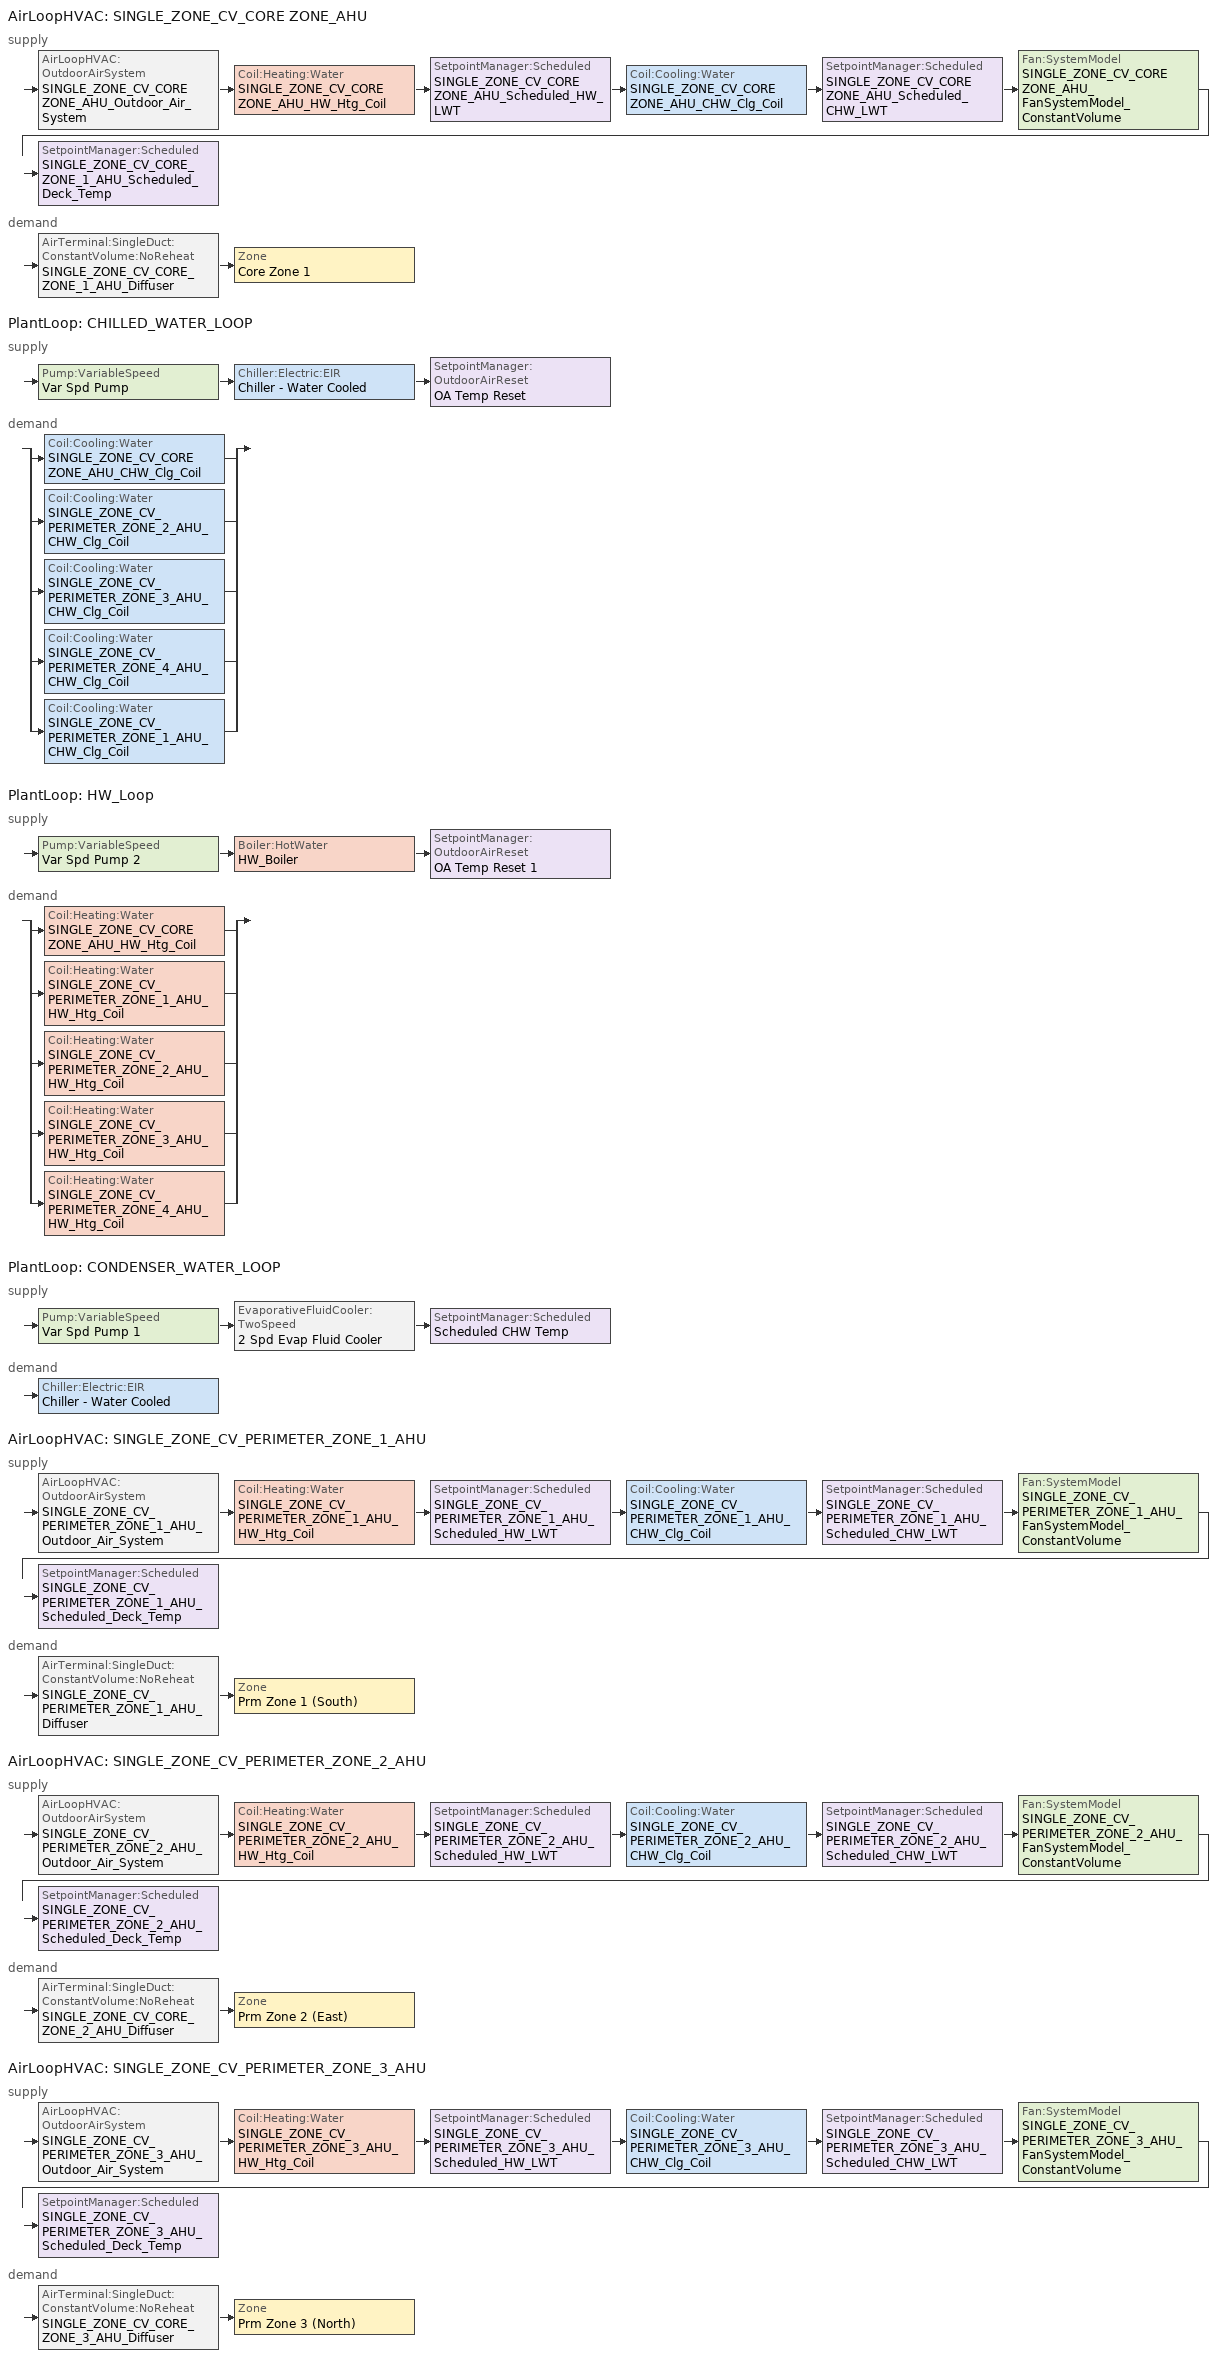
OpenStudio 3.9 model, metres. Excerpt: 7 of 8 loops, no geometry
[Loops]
AirLoopHVAC 'SINGLE_ZONE_CV_CORE ZONE_AHU'
 supply: AirLoopHVAC:OutdoorAirSystem 'SINGLE_ZONE_CV_CORE ZONE_AHU_Outdoor_Air_System' > Coil:Heating:Water 'SINGLE_ZONE_CV_CORE ZONE_AHU_HW_Htg_Coil' > SetpointManager:Scheduled 'SINGLE_ZONE_CV_CORE ZONE_AHU_Scheduled_HW_LWT' > Coil:Cooling:Water 'SINGLE_ZONE_CV_CORE ZONE_AHU_CHW_Clg_Coil' > SetpointManager:Scheduled 'SINGLE_ZONE_CV_CORE ZONE_AHU_Scheduled_CHW_LWT' > Fan:SystemModel 'SINGLE_ZONE_CV_CORE ZONE_AHU_FanSystemModel_ConstantVolume' > SetpointManager:Scheduled 'SINGLE_ZONE_CV_CORE_ZONE_1_AHU_Scheduled_Deck_Temp'
 demand: AirTerminal:SingleDuct:ConstantVolume:NoReheat 'SINGLE_ZONE_CV_CORE_ZONE_1_AHU_Diffuser' > Zone 'Core Zone 1'
PlantLoop 'CHILLED_WATER_LOOP'
 supply: Pump:VariableSpeed 'Var Spd Pump' > Chiller:Electric:EIR 'Chiller - Water Cooled' > SetpointManager:OutdoorAirReset 'OA Temp Reset'
 demand: split
  | Coil:Cooling:Water 'SINGLE_ZONE_CV_CORE ZONE_AHU_CHW_Clg_Coil'
  | Coil:Cooling:Water 'SINGLE_ZONE_CV_PERIMETER_ZONE_2_AHU_CHW_Clg_Coil'
  | Coil:Cooling:Water 'SINGLE_ZONE_CV_PERIMETER_ZONE_3_AHU_CHW_Clg_Coil'
  | Coil:Cooling:Water 'SINGLE_ZONE_CV_PERIMETER_ZONE_4_AHU_CHW_Clg_Coil'
  | Coil:Cooling:Water 'SINGLE_ZONE_CV_PERIMETER_ZONE_1_AHU_CHW_Clg_Coil'
PlantLoop 'HW_Loop'
 supply: Pump:VariableSpeed 'Var Spd Pump 2' > Boiler:HotWater 'HW_Boiler' > SetpointManager:OutdoorAirReset 'OA Temp Reset 1'
 demand: split
  | Coil:Heating:Water 'SINGLE_ZONE_CV_CORE ZONE_AHU_HW_Htg_Coil'
  | Coil:Heating:Water 'SINGLE_ZONE_CV_PERIMETER_ZONE_1_AHU_HW_Htg_Coil'
  | Coil:Heating:Water 'SINGLE_ZONE_CV_PERIMETER_ZONE_2_AHU_HW_Htg_Coil'
  | Coil:Heating:Water 'SINGLE_ZONE_CV_PERIMETER_ZONE_3_AHU_HW_Htg_Coil'
  | Coil:Heating:Water 'SINGLE_ZONE_CV_PERIMETER_ZONE_4_AHU_HW_Htg_Coil'
PlantLoop 'CONDENSER_WATER_LOOP'
 supply: Pump:VariableSpeed 'Var Spd Pump 1' > EvaporativeFluidCooler:TwoSpeed '2 Spd Evap Fluid Cooler' > SetpointManager:Scheduled 'Scheduled CHW Temp'
 demand: Chiller:Electric:EIR 'Chiller - Water Cooled'
AirLoopHVAC 'SINGLE_ZONE_CV_PERIMETER_ZONE_1_AHU'
 supply: AirLoopHVAC:OutdoorAirSystem 'SINGLE_ZONE_CV_PERIMETER_ZONE_1_AHU_Outdoor_Air_System' > Coil:Heating:Water 'SINGLE_ZONE_CV_PERIMETER_ZONE_1_AHU_HW_Htg_Coil' > SetpointManager:Scheduled 'SINGLE_ZONE_CV_PERIMETER_ZONE_1_AHU_Scheduled_HW_LWT' > Coil:Cooling:Water 'SINGLE_ZONE_CV_PERIMETER_ZONE_1_AHU_CHW_Clg_Coil' > SetpointManager:Scheduled 'SINGLE_ZONE_CV_PERIMETER_ZONE_1_AHU_Scheduled_CHW_LWT' > Fan:SystemModel 'SINGLE_ZONE_CV_PERIMETER_ZONE_1_AHU_FanSystemModel_ConstantVolume' > SetpointManager:Scheduled 'SINGLE_ZONE_CV_PERIMETER_ZONE_1_AHU_Scheduled_Deck_Temp'
 demand: AirTerminal:SingleDuct:ConstantVolume:NoReheat 'SINGLE_ZONE_CV_PERIMETER_ZONE_1_AHU_Diffuser' > Zone 'Prm Zone 1 (South)'
AirLoopHVAC 'SINGLE_ZONE_CV_PERIMETER_ZONE_2_AHU'
 supply: AirLoopHVAC:OutdoorAirSystem 'SINGLE_ZONE_CV_PERIMETER_ZONE_2_AHU_Outdoor_Air_System' > Coil:Heating:Water 'SINGLE_ZONE_CV_PERIMETER_ZONE_2_AHU_HW_Htg_Coil' > SetpointManager:Scheduled 'SINGLE_ZONE_CV_PERIMETER_ZONE_2_AHU_Scheduled_HW_LWT' > Coil:Cooling:Water 'SINGLE_ZONE_CV_PERIMETER_ZONE_2_AHU_CHW_Clg_Coil' > SetpointManager:Scheduled 'SINGLE_ZONE_CV_PERIMETER_ZONE_2_AHU_Scheduled_CHW_LWT' > Fan:SystemModel 'SINGLE_ZONE_CV_PERIMETER_ZONE_2_AHU_FanSystemModel_ConstantVolume' > SetpointManager:Scheduled 'SINGLE_ZONE_CV_PERIMETER_ZONE_2_AHU_Scheduled_Deck_Temp'
 demand: AirTerminal:SingleDuct:ConstantVolume:NoReheat 'SINGLE_ZONE_CV_CORE_ZONE_2_AHU_Diffuser' > Zone 'Prm Zone 2 (East)'
AirLoopHVAC 'SINGLE_ZONE_CV_PERIMETER_ZONE_3_AHU'
 supply: AirLoopHVAC:OutdoorAirSystem 'SINGLE_ZONE_CV_PERIMETER_ZONE_3_AHU_Outdoor_Air_System' > Coil:Heating:Water 'SINGLE_ZONE_CV_PERIMETER_ZONE_3_AHU_HW_Htg_Coil' > SetpointManager:Scheduled 'SINGLE_ZONE_CV_PERIMETER_ZONE_3_AHU_Scheduled_HW_LWT' > Coil:Cooling:Water 'SINGLE_ZONE_CV_PERIMETER_ZONE_3_AHU_CHW_Clg_Coil' > SetpointManager:Scheduled 'SINGLE_ZONE_CV_PERIMETER_ZONE_3_AHU_Scheduled_CHW_LWT' > Fan:SystemModel 'SINGLE_ZONE_CV_PERIMETER_ZONE_3_AHU_FanSystemModel_ConstantVolume' > SetpointManager:Scheduled 'SINGLE_ZONE_CV_PERIMETER_ZONE_3_AHU_Scheduled_Deck_Temp'
 demand: AirTerminal:SingleDuct:ConstantVolume:NoReheat 'SINGLE_ZONE_CV_CORE_ZONE_3_AHU_Diffuser' > Zone 'Prm Zone 3 (North)'
[Sizing:Zone] Zone Cooling Design Supply Air Temperature Input Method=SupplyAirTemperature; Zone Cooling Design Supply Air Temperature {C}=12.7778; Zone Heating Design Supply Air Temperature Input Method=SupplyAirTemperature; Zone Heating Design Supply Air Temperature {C}=32.2222; Zone Heating Design Supply Air Temperature Difference {deltaC}=11.11; Zone Cooling Design Supply Air Humidity Ratio {kg-H2O/kg-air}=0.0085; Zone Heating Design Supply Air Humidity Ratio {kg-H2O/kg-air}=0.008; Cooling Design Air Flow Method=DesignDay; Heating Design Air Flow Method=DesignDayWithLimit; Heating Maximum Air Flow per Zone Floor Area {m3/s-m2}=0; Heating Maximum Air Flow {m3/s}=0; Heating Maximum Air Flow Fraction=0.5; Account for Dedicated Outdoor Air System=No; Dedicated Outdoor Air Low Setpoint Temperature for Design {C}=autosize; Dedicated Outdoor Air High Setpoint Temperature for Design {C}=autosize; Zone Load Sizing Method=Sensible Load Only No Latent Load; Zone Latent Cooling Design Supply Air Humidity Ratio Input Method=HumidityRatioDifference; Zone Cooling Design Supply Air Humidity Ratio Difference {kgWater/kgDryAir}=0.005; Zone Latent Heating Design Supply Air Humidity Ratio Input Method=HumidityRatioDifference; Zone Humidification Design Supply Air Humidity Ratio Difference {kgWater/kgDryAir}=0.005; Design Zone Air Distribution Effectiveness in Cooling Mode=0.8; Design Zone Air Distribution Effectiveness in Heating Mode=0.8; Design Minimum Zone Ventilation Efficiency=0; Sizing Option=Coincident
Name | Zone Cooling Design Supply Air Temperature Difference {deltaC}
Core Zone 1 | 8.33333
Prm Zone 1 (South); Prm Zone 2 (East); Prm Zone 3 (North) | 11.1111
[Zone equipment]
Core Zone 1: SINGLE_ZONE_CV_CORE_ZONE_1_AHU_Diffuser
Prm Zone 1 (South): SINGLE_ZONE_CV_PERIMETER_ZONE_1_AHU_Diffuser
Prm Zone 2 (East): SINGLE_ZONE_CV_CORE_ZONE_2_AHU_Diffuser
Prm Zone 3 (North): SINGLE_ZONE_CV_CORE_ZONE_3_AHU_Diffuser
[Fan:SystemModel] Availability Schedule=Always On Discrete hvac_library; Design Maximum Air Flow Rate {m3/s}=0.943895; Speed Control Method=Discrete; Electric Power Minimum Flow Rate Fraction=0.2; Design Pressure Rise {Pa}=250; Motor Efficiency=0.9; Motor In Air Stream Fraction=1; Design Electric Power Consumption {W}=600; Design Power Sizing Method=TotalEfficiencyAndPressure; Electric Power Per Unit Flow Rate {W/(m3/s)}=840; Electric Power Per Unit Flow Rate Per Unit Pressure {W-s/m3-Pa}=1.66667; Fan Total Efficiency=0.7; Motor Loss Radiative Fraction=0
SINGLE_ZONE_CV_CORE ZONE_AHU_FanSystemModel_ConstantVolume; SINGLE_ZONE_CV_PERIMETER_ZONE_1_AHU_FanSystemModel_ConstantVolume; SINGLE_ZONE_CV_PERIMETER_ZONE_2_AHU_FanSystemModel_ConstantVolume; SINGLE_ZONE_CV_PERIMETER_ZONE_3_AHU_FanSystemModel_ConstantVolume
[AirLoopHVAC] Design Supply Air Flow Rate {m3/s}=0.943895; Design Return Air Flow Fraction of Supply Air Flow=1
Name | Availability Schedule
SINGLE_ZONE_CV_CORE ZONE_AHU | Perimeter_bot_ZN_2 OA Schedule
SINGLE_ZONE_CV_PERIMETER_ZONE_1_AHU | Perimeter_bot_ZN_2 OA Schedule 9
SINGLE_ZONE_CV_PERIMETER_ZONE_2_AHU | Perimeter_bot_ZN_2 OA Schedule 10
SINGLE_ZONE_CV_PERIMETER_ZONE_3_AHU | Perimeter_bot_ZN_2 OA Schedule 11
[Sizing:System] Type of Load to Size On=Sensible; Design Outdoor Air Flow Rate {m3/s}=Autosize; Central Heating Maximum System Air Flow Ratio=1; Preheat Design Temperature {C}=7; Preheat Design Humidity Ratio {kg-H2O/kg-Air}=0.008; Precool Design Temperature {C}=12.8; Precool Design Humidity Ratio {kg-H2O/kg-Air}=0.008; Central Cooling Design Supply Air Temperature {C}=12.8; Central Heating Design Supply Air Temperature {C}=40; Sizing Option=NonCoincident; 100% Outdoor Air in Cooling=No; 100% Outdoor Air in Heating=No; Central Cooling Design Supply Air Humidity Ratio {kg-H2O/kg-Air}=0.0085; Central Heating Design Supply Air Humidity Ratio {kg-H2O/kg-Air}=0.008; Cooling Design Air Flow Method=DesignDay; Cooling Design Air Flow Rate {m3/s}=0; Heating Design Air Flow Method=DesignDay; Heating Design Air Flow Rate {m3/s}=0; System Outdoor Air Method=ZoneSum; Zone Maximum Outdoor Air Fraction=1; Cooling Supply Air Flow Rate Per Floor Area {m3/s-m2}=0.00996765; Cooling Fraction of Autosized Cooling Supply Air Flow Rate=1; Cooling Supply Air Flow Rate Per Unit Cooling Capacity {m3/s-W}=3.94755e-05; Heating Supply Air Flow Rate Per Floor Area {m3/s-m2}=0.00996765; Heating Fraction of Autosized Heating Supply Air Flow Rate=1; Heating Fraction of Autosized Cooling Supply Air Flow Rate=1; Heating Supply Air Flow Rate Per Unit Heating Capacity {m3/s-W}=3.15882e-05; Cooling Design Capacity Method=CoolingDesignCapacity; Cooling Design Capacity {W}=autosize; Cooling Design Capacity Per Floor Area {W/m2}=234.7; Fraction of Autosized Cooling Design Capacity=1; Heating Design Capacity Method=HeatingDesignCapacity; Heating Design Capacity {W}=autosize; Heating Design Capacity Per Floor Area {W/m2}=157; Fraction of Autosized Heating Design Capacity=1; Central Cooling Capacity Control Method=OnOff; Occupant Diversity=autosize
SINGLE_ZONE_CV_CORE ZONE_AHU; SINGLE_ZONE_CV_PERIMETER_ZONE_1_AHU; SINGLE_ZONE_CV_PERIMETER_ZONE_2_AHU; SINGLE_ZONE_CV_PERIMETER_ZONE_3_AHU
[AirLoopHVAC:OutdoorAirSystem]
Name | Controller
SINGLE_ZONE_CV_CORE ZONE_AHU_Outdoor_Air_System | SINGLE_ZONE_CV_CORE_ZONE_AHU_Controller_Outdoor_Air
SINGLE_ZONE_CV_PERIMETER_ZONE_1_AHU_Outdoor_Air_System | SINGLE_ZONE_CV_PERIMETER_ZONE_1_AHU_Controller_Outdoor_Air 1
SINGLE_ZONE_CV_PERIMETER_ZONE_2_AHU_Outdoor_Air_System | SINGLE_ZONE_CV_PERIMETER_ZONE_2_AHU_Controller_Outdoor_Air
SINGLE_ZONE_CV_PERIMETER_ZONE_3_AHU_Outdoor_Air_System | SINGLE_ZONE_CV_PERIMETER_ZONE_3_AHU_Controller_Outdoor_Air
[Controller:OutdoorAir] Minimum Outdoor Air Flow Rate {m3/s}=Autosize; Maximum Outdoor Air Flow Rate {m3/s}=Autosize; Economizer Control Type=FixedEnthalpy; Economizer Control Action Type=ModulateFlow; Economizer Maximum Limit Dry-Bulb Temperature {C}=28; Economizer Maximum Limit Enthalpy {J/kg}=65128; Economizer Minimum Limit Dry-Bulb Temperature {C}=-100; Lockout Type=NoLockout; Minimum Limit Type=FixedMinimum; High Humidity Control=No; High Humidity Outdoor Air Flow Ratio=1; Control High Indoor Humidity Based on Outdoor Humidity Ratio=Yes; Heat Recovery Bypass Control Type=BypassWhenWithinEconomizerLimits; Economizer Operation Staging=InterlockedWithMechanicalCooling
Name | Controller Mechanical Ventilation
SINGLE_ZONE_CV_CORE_ZONE_AHU_Controller_Outdoor_Air | Controller Mechanical Ventilation 5
SINGLE_ZONE_CV_PERIMETER_ZONE_1_AHU_Controller_Outdoor_Air 1 | Controller Mechanical Ventilation 6
SINGLE_ZONE_CV_PERIMETER_ZONE_2_AHU_Controller_Outdoor_Air | Controller Mechanical Ventilation 7
SINGLE_ZONE_CV_PERIMETER_ZONE_3_AHU_Controller_Outdoor_Air | Controller Mechanical Ventilation 8
[Controller:MechanicalVentilation] Availability Schedule=Always On Discrete
Controller Mechanical Ventilation 5; Controller Mechanical Ventilation 6; Controller Mechanical Ventilation 7; Controller Mechanical Ventilation 8
[SetpointManager:Scheduled] Control Variable=Temperature
Name | Schedule
SINGLE_ZONE_CV_CORE_ZONE_1_AHU_Scheduled_Deck_Temp; SINGLE_ZONE_CV_CORE ZONE_AHU_Scheduled_HW_LWT; SINGLE_ZONE_CV_PERIMETER_ZONE_1_AHU_Scheduled_HW_LWT; SINGLE_ZONE_CV_PERIMETER_ZONE_1_AHU_Scheduled_Deck_Temp; SINGLE_ZONE_CV_PERIMETER_ZONE_2_AHU_Scheduled_HW_LWT; SINGLE_ZONE_CV_PERIMETER_ZONE_2_AHU_Scheduled_Deck_Temp; SINGLE_ZONE_CV_PERIMETER_ZONE_3_AHU_Scheduled_HW_LWT; SINGLE_ZONE_CV_PERIMETER_ZONE_3_AHU_Scheduled_Deck_Temp | 90F_Design_Heating_Supply_Air_Temp
Scheduled CHW Temp | 70F_Design_Condenser_Loop_LWT
SINGLE_ZONE_CV_CORE ZONE_AHU_Scheduled_CHW_LWT; SINGLE_ZONE_CV_PERIMETER_ZONE_1_AHU_Scheduled_CHW_LWT; SINGLE_ZONE_CV_PERIMETER_ZONE_2_AHU_Scheduled_CHW_LWT; SINGLE_ZONE_CV_PERIMETER_ZONE_3_AHU_Scheduled_CHW_LWT | 55F_Chilled_Water_Coil_LAT
[Coil:Cooling:Water] Availability Schedule=Always On Discrete hvac_library; Design Water Flow Rate {m3/s}=0.000757082; Design Air Flow Rate {m3/s}=0.943895; Design Inlet Water Temperature {C}=6.66667; Design Inlet Air Temperature {C}=28.1389; Design Outlet Air Temperature {C}=12.7778; Design Inlet Air Humidity Ratio {kg-H2O/kg-air}=0.008616; Design Outlet Air Humidity Ratio {kg-H2O/kg-air}=0.00779705
SINGLE_ZONE_CV_CORE ZONE_AHU_CHW_Clg_Coil; SINGLE_ZONE_CV_PERIMETER_ZONE_1_AHU_CHW_Clg_Coil; SINGLE_ZONE_CV_PERIMETER_ZONE_2_AHU_CHW_Clg_Coil; SINGLE_ZONE_CV_PERIMETER_ZONE_3_AHU_CHW_Clg_Coil; SINGLE_ZONE_CV_PERIMETER_ZONE_4_AHU_CHW_Clg_Coil
[PlantLoop] Glycol Concentration=0; Plant Loop Volume {m3}=Autocalculate; Load Distribution Scheme=Optimal
Name | Fluid Type
CHILLED_WATER_LOOP; CONDENSER_WATER_LOOP
HW_Loop | Water
[Sizing:Plant] Zone Timesteps in Averaging Window=1; Coincident Sizing Factor Mode=None
Name | Loop Type | Design Loop Exit Temperature {C} | Loop Design Temperature Difference {deltaC} | Sizing Option
CHILLED_WATER_LOOP | Cooling | 6.66667 | 6.66667 | Coincident
HW_Loop | Heating | 82.2222 | 27.7778 | NonCoincident
CONDENSER_WATER_LOOP | Condenser | 35 | 47.2222 | NonCoincident
[SetpointManager:OutdoorAirReset] Control Variable=Temperature
Name | Setpoint at Outdoor Low Temperature {C} | Outdoor Low Temperature {C} | Setpoint at Outdoor High Temperature {C} | Outdoor High Temperature {C}
OA Temp Reset | 12.2222 | 15.5556 | 6.66667 | 26.6667
OA Temp Reset 1 | -6.66667 | 82.2222 | 65.5556 | 10
[Pump:VariableSpeed] Skin Loss Radiative Fraction=0.5; Design Power Sizing Method=PowerPerFlow; Design Shaft Power per Unit Flow Rate per Unit Head {W-s/m3-Pa}=1.28205; Design Minimum Flow Rate Fraction=0
Name | Rated Flow Rate {m3/s} | Rated Power Consumption {W} | Design Electric Power per Unit Flow Rate {W/(m3/s)} | Rated Pump Head {Pa}
Var Spd Pump | 0.00378541 | 1320 | 348707
Var Spd Pump 1 | 0.00473176 | 1425 | 301156 | 179352
Var Spd Pump 2 | 0.0012618 | 380 | 301156
[Controller:WaterCoil]
Name | Water Coil | Action
Controller Water Coil 1 | SINGLE_ZONE_CV_CORE ZONE_AHU_CHW_Clg_Coil | Reverse
Controller Water Coil 6 | SINGLE_ZONE_CV_CORE ZONE_AHU_HW_Htg_Coil | Normal
Controller Water Coil 7 | SINGLE_ZONE_CV_PERIMETER_ZONE_1_AHU_HW_Htg_Coil | Normal
Controller Water Coil 9 | SINGLE_ZONE_CV_PERIMETER_ZONE_2_AHU_HW_Htg_Coil | Normal
Controller Water Coil 10 | SINGLE_ZONE_CV_PERIMETER_ZONE_2_AHU_CHW_Clg_Coil | Reverse
Controller Water Coil 11 | SINGLE_ZONE_CV_PERIMETER_ZONE_3_AHU_HW_Htg_Coil | Normal
Controller Water Coil 12 | SINGLE_ZONE_CV_PERIMETER_ZONE_3_AHU_CHW_Clg_Coil | Reverse
Controller Water Coil 13 | SINGLE_ZONE_CV_PERIMETER_ZONE_4_AHU_HW_Htg_Coil | Normal
Controller Water Coil 14 | SINGLE_ZONE_CV_PERIMETER_ZONE_4_AHU_CHW_Clg_Coil | Reverse
Controller Water Coil 8 | SINGLE_ZONE_CV_PERIMETER_ZONE_1_AHU_CHW_Clg_Coil | Reverse
[Coil:Heating:Water] Availability Schedule=Always On Discrete hvac_library; Rated Capacity {W}=17584.3
Name | Maximum Water Flow Rate {m3/s} | Performance Input Method
SINGLE_ZONE_CV_CORE ZONE_AHU_HW_Htg_Coil | Autosize | NominalCapacity
SINGLE_ZONE_CV_PERIMETER_ZONE_1_AHU_HW_Htg_Coil; SINGLE_ZONE_CV_PERIMETER_ZONE_2_AHU_HW_Htg_Coil |  | NominalCapacity
SINGLE_ZONE_CV_PERIMETER_ZONE_3_AHU_HW_Htg_Coil; SINGLE_ZONE_CV_PERIMETER_ZONE_4_AHU_HW_Htg_Coil
[Boiler:HotWater]
HW_Boiler: Nominal Capacity {W}=87921.3; Nominal Thermal Efficiency=0.84; Efficiency Curve Temperature Evaluation Variable=LeavingBoiler; Normalized Boiler Efficiency Curve=Boiler Efficiency; Water Outlet Upper Temperature Limit {C}=99; Boiler Flow Mode=NotModulated; On Cycle Parasitic Electric Load {W}=0; Off Cycle Parasitic Fuel Load {W}=0; Sizing Factor=1
[Chiller:Electric:EIR]
Chiller - Water Cooled: Reference Capacity {W}=87921.3; Reference COP {W/W}=4.1; Reference Chilled Water Flow Rate {m3/s}=Autosize; Cooling Capacity Function of Temperature Curve=Water Cooled Chiller CCFofT; Electric Input to Cooling Output Ratio Function of Temperature Curve=Water Cooled Chiller EItoCoolingOutputRatioFofT; Electric Input to Cooling Output Ratio Function of Part Load Ratio Curve=Water Cooled Chiller EItoCoolingOutputRatioFofPLR; Condenser Type=WaterCooled; Design Heat Recovery Water Flow Rate {m3/s}=Autosize; Sizing Factor=1; Basin Heater Capacity {W/K}=0; Basin Heater Setpoint Temperature {C}=10; Condenser Heat Recovery Relative Capacity Fraction=1; Condenser Flow Control=ConstantFlow; Condenser Minimum Flow Fraction=0.2; Thermosiphon Minimum Temperature Difference=0
[AirTerminal:SingleDuct:ConstantVolume:NoReheat] Availability Schedule=Always On Discrete hvac_library; Maximum Air Flow Rate {m3/s}=AutoSize
SINGLE_ZONE_CV_CORE_ZONE_1_AHU_Diffuser; SINGLE_ZONE_CV_PERIMETER_ZONE_1_AHU_Diffuser; SINGLE_ZONE_CV_CORE_ZONE_2_AHU_Diffuser; SINGLE_ZONE_CV_CORE_ZONE_3_AHU_Diffuser
[EvaporativeFluidCooler:TwoSpeed]
2 Spd Evap Fluid Cooler: High Fan Speed Air Flow Rate {m3/s}=autosize; High Fan Speed Fan Power {W}=autosize; Low Fan Speed Air Flow Rate {m3/s}=autosize; Low Fan Speed Air Flow Rate Sizing Factor=0.5; Low Fan Speed Fan Power {W}=autosize; Low Fan Speed Fan Power Sizing Factor=0.5; Design Spray Water Flow Rate {m3/s}=0.002208; Performance Input Method=UFactorTimesAreaAndDesignWaterFlowRate; Heat Rejection Capacity and Nominal Capacity Sizing Ratio=1.25; Low Speed Standard Design Capacity {W}=autosize; Low Speed Standard Capacity Sizing Factor=0.5; High Fan Speed U-factor Times Area Value {W/K}=autosize; Low Fan Speed U-factor Times Area Value {W/K}=autosize; Low Fan Speed U-Factor Times Area Sizing Factor=0.6; Design Water Flow Rate {m3/s}=autosize; Low Speed User Specified Design Capacity {W}=autosize; Low Speed User Specified Design Capacity Sizing Factor=0.5; High Speed Sizing Factor=1; Evaporation Loss Mode=SaturatedExit; Drift Loss Percent {percent}=0.008; Blowdown Calculation Mode=ConcentrationRatio; Blowdown Concentration Ratio=3
[Schedule:Compact]
Perimeter_bot_ZN_2 OA Schedule; Perimeter_bot_ZN_2 OA Schedule 9; Perimeter_bot_ZN_2 OA Schedule 10; Perimeter_bot_ZN_2 OA Schedule 11: Through: 12/31, For: Weekdays SummerDesignDay, Until: 06:00, 0, Until: 22:00, 1, Until: 24:00, 0, For: Saturday WinterDesignDay, Until: 06:00, 0, Until: 18:00, 1, Until: 24:00, 0, For: AllOtherDays, Until: 24:00, 0
[Curve:Quadratic]
Water Cooled Chiller EItoCoolingOutputRatioFofPLR: Coefficient1 Constant=0.222903; Coefficient2 x=0.313387; Coefficient3 x**2=0.46371; Minimum Value of x=0; Maximum Value of x=1
[Schedule:Constant] Value=1
Always On Discrete; Always On Discrete hvac_library
[Curve:Biquadratic]
Name | Coefficient1 Constant | Coefficient2 x | Coefficient3 x**2 | Coefficient4 y | Coefficient5 y**2 | Coefficient6 x*y | Minimum Value of x | Maximum Value of x | Minimum Value of y | Maximum Value of y
Boiler Efficiency | 1 | 0 | 0 | 0 | 0 | 0 | 0 | 1 | 0 | 1
Water Cooled Chiller CCFofT | 0.258 | 0.0389 | -0.000217 | 0.0469 | -0.000943 | -0.000343 | 5 | 10 | 24 | 35
Water Cooled Chiller EItoCoolingOutputRatioFofT | 0.934 | -0.0582 | 0.0045 | 0.00243 | 0.000486 | -0.00122 | 5 | 10 | 24 | 35
[Schedule:Ruleset]
Name | Default Day Schedule | Summer Design Day Schedule | Winter Design Day Schedule
90F_Design_Heating_Supply_Air_Temp | Deck Temperature Default 6 | Deck Temperature Summer Design Day 6 | Deck Temperature Winter Design Day 6
70F_Design_Condenser_Loop_LWT | Deck Temperature Default 7 | Deck Temperature Summer Design Day 7 | Deck Temperature Winter Design Day 7
55F_Chilled_Water_Coil_LAT | Deck Temperature Default 10 | Deck Temperature Summer Design Day 10 | Deck Temperature Winter Design Day 10
[Schedule:Day]
Deck Temperature Default 6: No, 24, 0, 32.2222
Deck Temperature Summer Design Day 6; Deck Temperature Winter Design Day 6; Deck Temperature Summer Design Day 7; Deck Temperature Winter Design Day 7; Deck Temperature Summer Design Day 10; Deck Temperature Winter Design Day 10: No, 24, 0, 12.8
Deck Temperature Default 7: No, 24, 0, 21.1111
Deck Temperature Default 10: No, 24, 0, 12.7778
